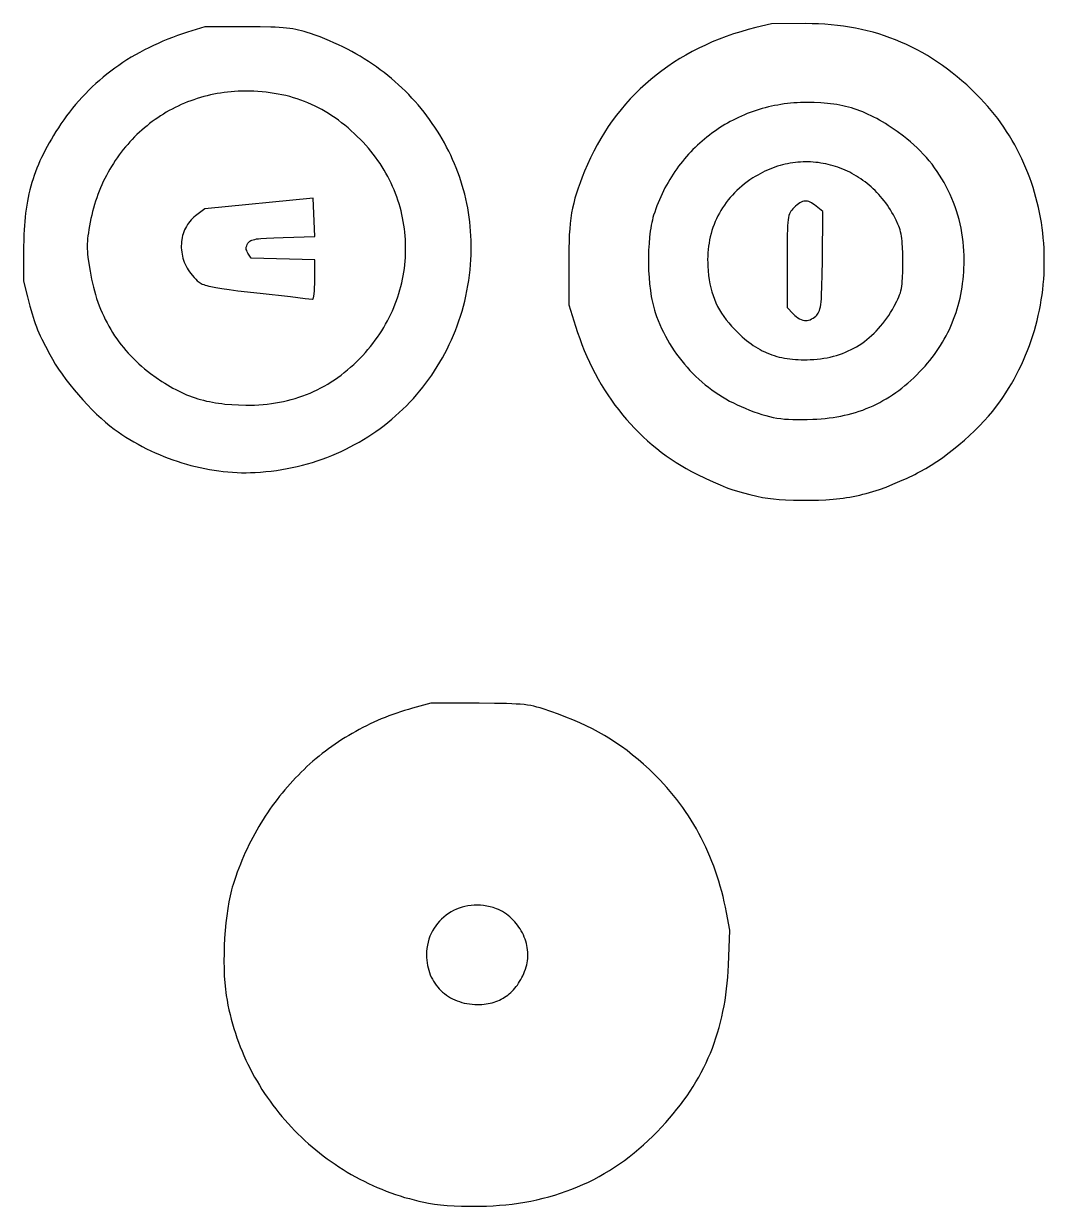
# Model space of a CAD drawing. Extents: x 15 to 568, y 413 to 1194.
# Drawn here: x 417.2 to 551.4, y 569 to 724.4 of the extents above; entities that cross this region are included whole.
import ezdxf

# ---------------------------------------------------------------- set-up
doc = ezdxf.new("R2010")
doc.units = 0
doc.header["$MEASUREMENT"] = 0
doc.layers.add('LAYER_1', color=18, linetype='CONTINUOUS')

msp = doc.modelspace()

# ---------------------------------------------------------------- linework, layer by layer
at = {"layer": 'LAYER_1'}
for points in [[(519.61, 661.82), (520.67, 661.82), (521.68, 661.83), (522.65, 661.87), (523.58, 661.94), (524.49, 662.03), (524.93, 662.09), (525.37, 662.15), (525.81, 662.22), (526.24, 662.3), (526.67, 662.39), (527.09, 662.48), (527.52, 662.59), (527.95, 662.7), (528.38, 662.82), (528.8, 662.94), (529.67, 663.23), (530.55, 663.54), (531.45, 663.9), (532.38, 664.3), (533.34, 664.73), (534.35, 665.21), (534.69, 665.39), (535.05, 665.57), (535.76, 665.98), (536.49, 666.42), (537.22, 666.89), (537.96, 667.4), (538.69, 667.94), (539.42, 668.5), (540.13, 669.09), (540.84, 669.69), (541.53, 670.31), (542.19, 670.94), (542.83, 671.58), (543.45, 672.23), (544.03, 672.87), (544.57, 673.52), (545.07, 674.17), (545.49, 674.74), (545.9, 675.32), (546.29, 675.91), (546.66, 676.51), (547.03, 677.11), (547.37, 677.72), (547.71, 678.34), (548.02, 678.96), (548.33, 679.59), (548.62, 680.22), (548.89, 680.86), (549.15, 681.5), (549.39, 682.15), (549.63, 682.8), (549.84, 683.45), (550.04, 684.11), (550.23, 684.77), (550.4, 685.43), (550.56, 686.1), (550.71, 686.77), (550.83, 687.44), (550.95, 688.12), (551.05, 688.79), (551.14, 689.47), (551.21, 690.15), (551.27, 690.83), (551.31, 691.51), (551.34, 692.19), (551.35, 692.87), (551.35, 693.55), (551.34, 694.23), (551.31, 694.91), (551.27, 695.59), (551.21, 696.26), (551.14, 696.94), (551.06, 697.61), (550.96, 698.28), (550.85, 698.95), (550.72, 699.61), (550.58, 700.28), (550.42, 700.94), (550.25, 701.59), (550.07, 702.24), (549.87, 702.89), (549.66, 703.54), (549.43, 704.18), (549.19, 704.81), (548.94, 705.44), (548.67, 706.06), (548.39, 706.68), (548.09, 707.29), (547.78, 707.9), (547.46, 708.5), (547.12, 709.09), (546.77, 709.68), (546.4, 710.25), (546.02, 710.82), (545.63, 711.39), (545.22, 711.94), (544.8, 712.49), (544.36, 713.02), (543.91, 713.55), (543.45, 714.07), (542.97, 714.58), (542.37, 715.19), (541.76, 715.79), (541.15, 716.36), (540.53, 716.91), (539.9, 717.45), (539.26, 717.96), (538.62, 718.45), (537.97, 718.93), (537.32, 719.38), (536.65, 719.81), (535.98, 720.23), (535.3, 720.62), (534.62, 721), (533.92, 721.35), (533.22, 721.68), (532.51, 722), (531.79, 722.3), (531.07, 722.57), (530.33, 722.83), (529.59, 723.07), (528.84, 723.29), (528.08, 723.48), (527.31, 723.66), (526.53, 723.82), (525.75, 723.96), (524.95, 724.09), (524.15, 724.19), (523.33, 724.27), (522.51, 724.34), (521.68, 724.38), (520.84, 724.41), (519.99, 724.42), (515.48, 724.41), (513.42, 723.9), (512.43, 723.65), (511.45, 723.36), (510.49, 723.06), (509.55, 722.73), (508.62, 722.38), (507.71, 722.01), (506.82, 721.61), (505.95, 721.2), (505.09, 720.76), (504.25, 720.3), (503.44, 719.82), (502.64, 719.31), (501.86, 718.79), (501.09, 718.24), (500.35, 717.67), (499.63, 717.09), (498.93, 716.48), (498.24, 715.85), (497.58, 715.2), (496.94, 714.54), (496.32, 713.85), (495.72, 713.14), (495.14, 712.41), (494.58, 711.67), (494.05, 710.9), (493.54, 710.12), (493.05, 709.32), (492.58, 708.5), (492.13, 707.66), (491.71, 706.81), (491.31, 705.93), (490.93, 705.04), (490.62, 704.26), (490.34, 703.52), (490.08, 702.82), (489.86, 702.14), (489.67, 701.49), (489.5, 700.84), (489.35, 700.2), (489.23, 699.55), (489.13, 698.88), (489.04, 698.18), (488.98, 697.45), (488.93, 696.67), (488.89, 695.84), (488.87, 694.94), (488.86, 693.97), (488.86, 692.91), (488.88, 687.47), (489.74, 684.67), (490.01, 683.85), (490.29, 683.05), (490.58, 682.25), (490.9, 681.47), (491.23, 680.7), (491.58, 679.94), (491.94, 679.19), (492.32, 678.45), (492.72, 677.73), (493.13, 677.02), (493.56, 676.32), (494, 675.64), (494.46, 674.97), (494.93, 674.31), (495.42, 673.67), (495.92, 673.05), (496.43, 672.43), (496.96, 671.84), (497.5, 671.26), (498.06, 670.69), (498.62, 670.14), (499.21, 669.61), (499.8, 669.09), (500.41, 668.6), (501.02, 668.11), (501.65, 667.65), (502.3, 667.2), (502.95, 666.77), (503.61, 666.36), (504.29, 665.97), (504.98, 665.6), (505.67, 665.25), (506.85, 664.68), (507.85, 664.21), (508.73, 663.82), (509.52, 663.5), (509.9, 663.36), (510.27, 663.23), (511.01, 663), (511.8, 662.78), (512.67, 662.56), (513.56, 662.36), (514.33, 662.19), (515.03, 662.07), (515.38, 662.02), (515.74, 661.98), (516.49, 661.92), (517.35, 661.87), (518.37, 661.84)], [(447.64, 665.46), (448.35, 665.51), (449.06, 665.57), (449.76, 665.64), (450.45, 665.73), (451.14, 665.84), (451.83, 665.96), (452.51, 666.1), (453.18, 666.25), (453.85, 666.41), (454.51, 666.59), (455.16, 666.78), (455.81, 666.99), (456.45, 667.21), (457.08, 667.44), (457.71, 667.69), (458.32, 667.95), (458.93, 668.22), (459.54, 668.51), (460.13, 668.81), (460.72, 669.12), (461.3, 669.44), (461.87, 669.78), (462.43, 670.12), (462.98, 670.48), (463.52, 670.86), (464.06, 671.24), (464.58, 671.63), (465.1, 672.04), (465.6, 672.46), (466.1, 672.88), (466.58, 673.32), (467.06, 673.77), (467.53, 674.23), (467.98, 674.7), (468.43, 675.18), (468.86, 675.67), (469.28, 676.17), (469.69, 676.68), (470.09, 677.2), (470.48, 677.73), (470.86, 678.26), (471.23, 678.81), (471.58, 679.36), (471.92, 679.93), (472.25, 680.5), (472.57, 681.08), (472.87, 681.67), (473.16, 682.27), (473.44, 682.87), (473.71, 683.48), (473.96, 684.1), (474.2, 684.73), (474.42, 685.37), (474.63, 686.01), (474.83, 686.66), (475.01, 687.31), (475.18, 687.97), (475.33, 688.64), (475.47, 689.32), (475.6, 690), (475.71, 690.68), (475.8, 691.38), (475.88, 692.07), (475.95, 692.78), (475.99, 693.41), (476.02, 694.04), (476.03, 694.67), (476.03, 695.3), (476.02, 695.92), (476, 696.54), (475.96, 697.16), (475.91, 697.78), (475.84, 698.39), (475.76, 699), (475.67, 699.61), (475.57, 700.21), (475.45, 700.81), (475.32, 701.41), (475.18, 702), (475.02, 702.59), (474.85, 703.17), (474.67, 703.75), (474.48, 704.33), (474.28, 704.9), (474.06, 705.46), (473.83, 706.02), (473.59, 706.58), (473.34, 707.13), (473.08, 707.67), (472.81, 708.21), (472.52, 708.75), (472.22, 709.27), (471.91, 709.8), (471.59, 710.31), (471.26, 710.82), (470.92, 711.32), (470.57, 711.82), (470.21, 712.31), (469.84, 712.79), (469.45, 713.27), (469.06, 713.74), (468.66, 714.2), (468.24, 714.65), (467.82, 715.1), (467.38, 715.54), (466.94, 715.97), (466.49, 716.39), (466.02, 716.8), (465.55, 717.21), (465.07, 717.6), (464.58, 717.99), (464.08, 718.37), (463.57, 718.74), (463.05, 719.1), (462.52, 719.46), (461.99, 719.8), (461.44, 720.13), (460.89, 720.45), (460.33, 720.77), (459.76, 721.07), (459.18, 721.36), (458.59, 721.65), (458, 721.92), (457.4, 722.18), (456.79, 722.43), (456.17, 722.67), (455.54, 722.9), (454.91, 723.12), (454.49, 723.25), (454.1, 723.37), (453.72, 723.48), (453.34, 723.58), (452.97, 723.66), (452.58, 723.73), (452.18, 723.79), (451.76, 723.84), (451.31, 723.88), (450.81, 723.92), (450.28, 723.94), (449.69, 723.96), (448.32, 723.99), (446.65, 723.99), (441.02, 723.99), (438.77, 723.29), (438.1, 723.07), (437.44, 722.85), (436.79, 722.61), (436.15, 722.36), (435.52, 722.1), (434.9, 721.83), (434.28, 721.55), (433.68, 721.26), (433.08, 720.96), (432.5, 720.65), (431.92, 720.33), (431.36, 720), (430.8, 719.66), (430.25, 719.3), (429.71, 718.94), (429.19, 718.57), (428.67, 718.19), (428.16, 717.79), (427.66, 717.39), (427.18, 716.97), (426.7, 716.55), (426.23, 716.12), (425.77, 715.67), (425.33, 715.22), (424.89, 714.76), (424.46, 714.28), (424.05, 713.8), (423.64, 713.31), (423.24, 712.8), (422.86, 712.29), (422.49, 711.77), (422.12, 711.24), (421.79, 710.73), (421.46, 710.23), (421.16, 709.73), (420.86, 709.24), (420.58, 708.76), (420.31, 708.27), (420.06, 707.8), (419.81, 707.32), (419.58, 706.85), (419.36, 706.38), (419.16, 705.91), (418.96, 705.44), (418.78, 704.96), (418.61, 704.49), (418.45, 704.02), (418.3, 703.54), (418.16, 703.06), (418.03, 702.57), (417.91, 702.08), (417.81, 701.58), (417.71, 701.08), (417.62, 700.57), (417.54, 700.05), (417.47, 699.52), (417.41, 698.99), (417.36, 698.44), (417.32, 697.89), (417.28, 697.32), (417.25, 696.74), (417.23, 696.14), (417.22, 694.91), (417.22, 690.6), (417.74, 688.53), (418.05, 687.32), (418.34, 686.3), (418.47, 685.85), (418.61, 685.42), (418.75, 685.01), (418.9, 684.61), (419.06, 684.21), (419.22, 683.82), (419.41, 683.41), (419.61, 682.98), (420.07, 682.06), (420.64, 680.97), (420.99, 680.35), (421.38, 679.7), (421.81, 679.04), (422.28, 678.36), (422.78, 677.68), (423.3, 677), (423.85, 676.32), (424.42, 675.65), (425, 674.99), (425.59, 674.35), (426.19, 673.73), (426.79, 673.13), (427.39, 672.57), (427.98, 672.05), (428.56, 671.57), (429.13, 671.14), (429.63, 670.78), (430.13, 670.43), (430.65, 670.1), (431.18, 669.77), (431.71, 669.46), (432.25, 669.16), (432.8, 668.86), (433.36, 668.58), (433.92, 668.31), (434.49, 668.05), (435.07, 667.8), (435.65, 667.56), (436.23, 667.34), (436.82, 667.12), (437.41, 666.92), (438.01, 666.73), (438.61, 666.56), (439.21, 666.39), (439.82, 666.24), (440.42, 666.1), (441.03, 665.97), (441.64, 665.86), (442.25, 665.76), (442.85, 665.67), (443.46, 665.59), (444.06, 665.53), (444.67, 665.49), (445.27, 665.45), (445.86, 665.43), (446.46, 665.43), (447.05, 665.44)], [(446.42, 674.31), (447, 674.31), (447.56, 674.32), (448.12, 674.35), (448.68, 674.39), (449.23, 674.44), (449.77, 674.51), (450.3, 674.59), (450.83, 674.68), (451.36, 674.79), (451.88, 674.9), (452.39, 675.04), (452.89, 675.18), (453.39, 675.34), (453.89, 675.51), (454.38, 675.69), (454.86, 675.89), (455.33, 676.1), (455.8, 676.32), (456.27, 676.56), (456.73, 676.81), (457.18, 677.07), (457.63, 677.35), (458.07, 677.63), (458.5, 677.94), (458.93, 678.25), (459.36, 678.58), (459.77, 678.92), (460.19, 679.28), (460.59, 679.64), (460.99, 680.03), (461.39, 680.42), (461.78, 680.83), (462.13, 681.21), (462.47, 681.61), (462.8, 682), (463.12, 682.41), (463.43, 682.82), (463.72, 683.23), (464.01, 683.65), (464.28, 684.07), (464.54, 684.5), (464.79, 684.93), (465.03, 685.36), (465.26, 685.8), (465.47, 686.25), (465.68, 686.69), (465.87, 687.14), (466.05, 687.6), (466.23, 688.05), (466.38, 688.51), (466.53, 688.97), (466.67, 689.43), (466.79, 689.9), (466.91, 690.37), (467.01, 690.84), (467.1, 691.31), (467.18, 691.78), (467.25, 692.25), (467.31, 692.73), (467.35, 693.2), (467.39, 693.68), (467.41, 694.15), (467.42, 694.63), (467.42, 695.1), (467.41, 695.58), (467.39, 696.06), (467.36, 696.53), (467.31, 697.01), (467.26, 697.48), (467.19, 697.95), (467.11, 698.42), (467.02, 698.89), (466.92, 699.36), (466.81, 699.82), (466.68, 700.29), (466.55, 700.75), (466.4, 701.21), (466.24, 701.66), (466.08, 702.12), (465.89, 702.57), (465.7, 703.01), (465.5, 703.46), (465.29, 703.9), (465.06, 704.33), (464.82, 704.77), (464.58, 705.19), (464.32, 705.62), (464.05, 706.04), (463.76, 706.45), (463.47, 706.86), (463.17, 707.26), (462.85, 707.66), (462.52, 708.06), (462.19, 708.44), (461.84, 708.83), (461.48, 709.2), (461.07, 709.6), (460.67, 709.99), (460.26, 710.36), (459.85, 710.72), (459.43, 711.07), (459.01, 711.4), (458.59, 711.72), (458.16, 712.03), (457.73, 712.32), (457.29, 712.6), (456.85, 712.87), (456.41, 713.12), (455.96, 713.36), (455.51, 713.59), (455.05, 713.8), (454.58, 714.01), (454.11, 714.2), (453.64, 714.37), (453.16, 714.54), (452.67, 714.69), (452.18, 714.83), (451.68, 714.96), (451.17, 715.07), (450.66, 715.17), (450.15, 715.26), (449.62, 715.34), (449.09, 715.41), (448.56, 715.46), (448.01, 715.5), (447.46, 715.53), (446.9, 715.55), (446.34, 715.55), (445.87, 715.55), (445.4, 715.53), (444.93, 715.51), (444.47, 715.47), (444.01, 715.43), (443.56, 715.37), (443.1, 715.3), (442.65, 715.23), (442.21, 715.14), (441.76, 715.05), (441.32, 714.94), (440.89, 714.83), (440.45, 714.71), (440.02, 714.58), (439.6, 714.43), (439.18, 714.28), (438.76, 714.13), (438.35, 713.96), (437.94, 713.78), (437.54, 713.6), (437.14, 713.4), (436.75, 713.2), (436.36, 712.99), (435.97, 712.77), (435.6, 712.54), (435.22, 712.31), (434.85, 712.06), (434.49, 711.81), (434.13, 711.55), (433.78, 711.29), (433.43, 711.01), (433.09, 710.73), (432.76, 710.44), (432.43, 710.15), (432.11, 709.84), (431.79, 709.53), (431.48, 709.22), (431.18, 708.89), (430.89, 708.56), (430.6, 708.22), (430.31, 707.88), (430.04, 707.53), (429.77, 707.17), (429.51, 706.8), (429.26, 706.43), (429.01, 706.06), (428.77, 705.67), (428.54, 705.29), (428.32, 704.89), (428.1, 704.49), (427.89, 704.09), (427.69, 703.67), (427.5, 703.26), (427.32, 702.83), (427.14, 702.41), (426.98, 701.97), (426.82, 701.54), (426.67, 701.09), (426.53, 700.64), (426.4, 700.19), (426.28, 699.73), (426.17, 699.27), (426.06, 698.8), (425.97, 698.33), (425.8, 697.37), (425.73, 696.94), (425.67, 696.55), (425.63, 696.18), (425.6, 695.83), (425.58, 695.49), (425.57, 695.16), (425.57, 694.82), (425.59, 694.48), (425.62, 694.12), (425.66, 693.74), (425.77, 692.9), (425.94, 691.89), (426.03, 691.36), (426.14, 690.84), (426.25, 690.32), (426.38, 689.81), (426.51, 689.31), (426.66, 688.82), (426.81, 688.33), (426.98, 687.85), (427.15, 687.37), (427.34, 686.91), (427.53, 686.45), (427.74, 685.99), (427.95, 685.55), (428.18, 685.11), (428.41, 684.68), (428.66, 684.25), (428.91, 683.83), (429.18, 683.42), (429.45, 683.02), (429.73, 682.63), (430.03, 682.24), (430.33, 681.86), (430.64, 681.49), (430.97, 681.12), (431.3, 680.76), (431.64, 680.41), (431.99, 680.07), (432.35, 679.73), (432.72, 679.41), (433.1, 679.09), (433.49, 678.77), (433.89, 678.47), (434.65, 677.92), (435.39, 677.42), (435.76, 677.18), (436.12, 676.96), (436.48, 676.75), (436.84, 676.54), (437.2, 676.35), (437.56, 676.17), (437.92, 675.99), (438.28, 675.83), (438.64, 675.67), (439.01, 675.53), (439.37, 675.39), (439.74, 675.27), (440.11, 675.15), (440.48, 675.04), (440.86, 674.94), (441.25, 674.84), (441.64, 674.76), (442.03, 674.68), (442.43, 674.61), (442.84, 674.55), (443.26, 674.5), (443.68, 674.45), (444.56, 674.38), (445.47, 674.33)], [(520.93, 672.44), (521.47, 672.47), (522.01, 672.51), (522.55, 672.56), (523.07, 672.62), (523.59, 672.69), (524.1, 672.77), (524.6, 672.86), (525.1, 672.97), (525.59, 673.08), (526.07, 673.21), (526.55, 673.35), (527.02, 673.5), (527.49, 673.66), (527.94, 673.84), (528.4, 674.02), (528.84, 674.22), (529.29, 674.43), (529.72, 674.65), (530.15, 674.89), (530.58, 675.13), (531, 675.39), (531.42, 675.66), (531.83, 675.95), (532.23, 676.24), (532.64, 676.55), (533.03, 676.87), (533.43, 677.2), (533.82, 677.55), (534.2, 677.9), (534.58, 678.27), (534.96, 678.66), (535.34, 679.05), (535.67, 679.42), (536, 679.8), (536.31, 680.18), (536.61, 680.56), (536.91, 680.95), (537.19, 681.35), (537.46, 681.75), (537.72, 682.15), (537.97, 682.57), (538.21, 682.98), (538.44, 683.4), (538.66, 683.83), (538.87, 684.26), (539.07, 684.69), (539.25, 685.13), (539.43, 685.58), (539.6, 686.03), (539.75, 686.48), (539.9, 686.94), (540.03, 687.41), (540.16, 687.88), (540.27, 688.35), (540.37, 688.83), (540.46, 689.31), (540.54, 689.8), (540.61, 690.29), (540.67, 690.79), (540.72, 691.29), (540.76, 691.8), (540.79, 692.31), (540.81, 692.82), (540.81, 693.34), (540.8, 693.95), (540.78, 694.56), (540.74, 695.16), (540.68, 695.76), (540.6, 696.36), (540.51, 696.94), (540.41, 697.53), (540.28, 698.11), (540.14, 698.68), (539.99, 699.25), (539.82, 699.81), (539.63, 700.36), (539.43, 700.91), (539.21, 701.45), (538.98, 701.98), (538.73, 702.51), (538.47, 703.02), (538.19, 703.53), (537.9, 704.03), (537.59, 704.52), (537.27, 705.01), (536.93, 705.48), (536.59, 705.94), (536.22, 706.4), (535.85, 706.84), (535.45, 707.27), (535.05, 707.69), (534.63, 708.1), (534.2, 708.5), (533.76, 708.89), (533.3, 709.27), (532.83, 709.63), (532.02, 710.23), (531.23, 710.78), (530.84, 711.03), (530.46, 711.28), (530.08, 711.51), (529.7, 711.73), (529.33, 711.94), (528.96, 712.13), (528.59, 712.32), (528.22, 712.5), (527.85, 712.66), (527.49, 712.82), (527.12, 712.96), (526.75, 713.1), (526.38, 713.22), (526, 713.34), (525.62, 713.44), (525.24, 713.54), (524.86, 713.63), (524.47, 713.71), (524.07, 713.78), (523.67, 713.84), (523.26, 713.9), (522.84, 713.94), (522.42, 713.98), (521.99, 714.01), (521.1, 714.06), (520.16, 714.07), (519.73, 714.07), (519.29, 714.06), (518.86, 714.03), (518.43, 714.01), (518.01, 713.97), (517.58, 713.92), (517.16, 713.87), (516.74, 713.81), (516.32, 713.73), (515.91, 713.66), (515.5, 713.57), (515.09, 713.48), (514.68, 713.37), (514.28, 713.26), (513.88, 713.14), (513.48, 713.02), (513.09, 712.89), (512.7, 712.75), (512.31, 712.6), (511.93, 712.44), (511.55, 712.28), (511.18, 712.11), (510.81, 711.93), (510.44, 711.75), (510.08, 711.55), (509.72, 711.36), (509.36, 711.15), (509.01, 710.94), (508.66, 710.72), (508.32, 710.49), (507.99, 710.26), (507.65, 710.02), (507.33, 709.77), (507, 709.52), (506.69, 709.26), (506.37, 709), (506.06, 708.73), (505.76, 708.45), (505.46, 708.16), (505.17, 707.87), (504.89, 707.58), (504.61, 707.27), (504.33, 706.97), (504.06, 706.65), (503.8, 706.33), (503.54, 706.01), (503.29, 705.68), (503.04, 705.34), (502.8, 705), (502.57, 704.65), (502.34, 704.3), (502.12, 703.94), (501.91, 703.57), (501.7, 703.21), (501.5, 702.83), (501.31, 702.45), (501.12, 702.07), (500.94, 701.68), (500.77, 701.29), (500.6, 700.89), (500.44, 700.48), (500.29, 700.08), (500.15, 699.66), (500.01, 699.25), (499.92, 698.94), (499.84, 698.62), (499.76, 698.28), (499.69, 697.93), (499.63, 697.56), (499.57, 697.17), (499.47, 696.37), (499.4, 695.53), (499.35, 694.67), (499.33, 693.78), (499.33, 692.88), (499.35, 691.98), (499.4, 691.09), (499.48, 690.22), (499.58, 689.38), (499.7, 688.58), (499.77, 688.19), (499.85, 687.82), (499.93, 687.47), (500.02, 687.12), (500.11, 686.8), (500.21, 686.49), (500.4, 685.95), (500.61, 685.42), (500.83, 684.9), (501.06, 684.38), (501.31, 683.87), (501.56, 683.37), (501.83, 682.88), (502.11, 682.39), (502.41, 681.92), (502.71, 681.45), (503.03, 681), (503.36, 680.55), (503.7, 680.11), (504.05, 679.69), (504.41, 679.27), (504.78, 678.86), (505.16, 678.47), (505.55, 678.08), (505.95, 677.71), (506.37, 677.34), (506.79, 676.99), (507.22, 676.65), (507.66, 676.32), (508.11, 676), (508.57, 675.69), (509.04, 675.4), (509.51, 675.11), (510, 674.84), (510.49, 674.59), (510.99, 674.34), (511.5, 674.11), (512.02, 673.89), (512.62, 673.65), (513.19, 673.44), (513.73, 673.25), (514.24, 673.08), (514.74, 672.93), (515.24, 672.8), (515.72, 672.7), (516.21, 672.61), (516.71, 672.53), (517.22, 672.48), (517.75, 672.44), (518.31, 672.42), (518.9, 672.4), (519.53, 672.41), (520.2, 672.42)], [(520.6, 680.28), (521.06, 680.31), (521.5, 680.35), (521.94, 680.4), (522.37, 680.46), (522.8, 680.53), (523.22, 680.62), (523.63, 680.72), (524.04, 680.84), (524.44, 680.96), (524.83, 681.1), (525.21, 681.25), (525.59, 681.42), (525.96, 681.59), (526.32, 681.78), (526.68, 681.98), (527.03, 682.2), (527.37, 682.42), (527.7, 682.66), (528.03, 682.91), (528.35, 683.18), (528.66, 683.45), (528.97, 683.74), (529.27, 684.04), (529.56, 684.35), (529.84, 684.68), (530.12, 685.01), (530.39, 685.36), (530.65, 685.73), (530.9, 686.1), (531.15, 686.49), (531.39, 686.88), (531.62, 687.29), (531.96, 687.95), (532.11, 688.24), (532.23, 688.51), (532.34, 688.78), (532.43, 689.05), (532.51, 689.33), (532.57, 689.61), (532.62, 689.92), (532.66, 690.24), (532.69, 690.6), (532.71, 691), (532.74, 691.94), (532.74, 693.1), (532.74, 694.19), (532.71, 695.1), (532.69, 695.49), (532.66, 695.85), (532.63, 696.18), (532.58, 696.49), (532.53, 696.78), (532.47, 697.06), (532.4, 697.32), (532.32, 697.58), (532.22, 697.83), (532.12, 698.09), (531.87, 698.62), (531.69, 698.96), (531.51, 699.3), (531.32, 699.62), (531.13, 699.94), (530.93, 700.25), (530.72, 700.56), (530.51, 700.86), (530.29, 701.14), (530.06, 701.43), (529.83, 701.7), (529.59, 701.97), (529.35, 702.23), (529.1, 702.48), (528.85, 702.72), (528.59, 702.96), (528.33, 703.19), (528.06, 703.41), (527.79, 703.62), (527.51, 703.83), (527.23, 704.02), (526.95, 704.21), (526.66, 704.39), (526.37, 704.57), (526.07, 704.73), (525.77, 704.89), (525.47, 705.04), (525.16, 705.18), (524.86, 705.31), (524.54, 705.43), (524.23, 705.55), (523.91, 705.65), (523.59, 705.75), (523.27, 705.84), (522.95, 705.92), (522.62, 706), (522.3, 706.06), (521.97, 706.11), (521.64, 706.16), (521.31, 706.2), (520.97, 706.23), (520.64, 706.25), (520.31, 706.26), (519.97, 706.26), (519.64, 706.25), (519.3, 706.24), (518.96, 706.21), (518.63, 706.18), (518.29, 706.13), (517.96, 706.08), (517.62, 706.02), (517.29, 705.95), (516.95, 705.87), (516.62, 705.78), (516.29, 705.68), (515.95, 705.57), (515.62, 705.45), (515.3, 705.32), (514.97, 705.18), (514.64, 705.03), (514.32, 704.88), (514, 704.71), (513.68, 704.53), (513.36, 704.34), (513.05, 704.15), (512.67, 703.89), (512.31, 703.63), (511.95, 703.36), (511.61, 703.09), (511.28, 702.8), (510.96, 702.51), (510.65, 702.21), (510.36, 701.9), (510.08, 701.58), (509.81, 701.26), (509.55, 700.92), (509.31, 700.59), (509.07, 700.24), (508.85, 699.89), (508.65, 699.53), (508.45, 699.16), (508.27, 698.79), (508.1, 698.41), (507.95, 698.03), (507.8, 697.64), (507.67, 697.24), (507.56, 696.84), (507.45, 696.43), (507.36, 696.02), (507.29, 695.6), (507.22, 695.18), (507.17, 694.75), (507.14, 694.32), (507.11, 693.88), (507.1, 693.44), (507.11, 692.99), (507.13, 692.54), (507.17, 691.93), (507.23, 691.34), (507.31, 690.77), (507.41, 690.23), (507.53, 689.7), (507.67, 689.19), (507.82, 688.69), (508, 688.21), (508.2, 687.74), (508.42, 687.28), (508.67, 686.83), (508.94, 686.39), (509.23, 685.96), (509.54, 685.53), (509.88, 685.11), (510.25, 684.69), (510.53, 684.38), (510.81, 684.09), (511.1, 683.8), (511.38, 683.53), (511.66, 683.27), (511.95, 683.02), (512.23, 682.78), (512.52, 682.56), (512.81, 682.35), (513.1, 682.14), (513.39, 681.95), (513.69, 681.77), (513.99, 681.6), (514.29, 681.44), (514.6, 681.3), (514.9, 681.16), (515.22, 681.03), (515.53, 680.91), (515.86, 680.81), (516.18, 680.71), (516.52, 680.62), (516.85, 680.55), (517.2, 680.48), (517.55, 680.42), (517.9, 680.37), (518.27, 680.33), (518.64, 680.3), (519.01, 680.28), (519.4, 680.27), (519.79, 680.26), (520.19, 680.27)], [(455.19, 688.21), (455.22, 688.22), (455.25, 688.25), (455.27, 688.31), (455.3, 688.4), (455.35, 688.63), (455.39, 688.94), (455.42, 689.32), (455.45, 689.76), (455.47, 690.25), (455.47, 690.77), (455.47, 693.39), (447.11, 693.6), (446.69, 694.26), (446.6, 694.43), (446.53, 694.6), (446.48, 694.76), (446.47, 694.91), (446.48, 695.07), (446.53, 695.23), (446.6, 695.4), (446.69, 695.57), (446.76, 695.67), (446.85, 695.76), (446.95, 695.84), (447.07, 695.91), (447.21, 695.97), (447.38, 696.03), (447.58, 696.08), (447.81, 696.13), (448.08, 696.16), (448.39, 696.2), (449.15, 696.25), (450.11, 696.3), (451.31, 696.33), (455.5, 696.44), (455.28, 701.51), (441.02, 700.09), (439.82, 699.18), (439.6, 699.01), (439.41, 698.83), (439.22, 698.64), (439.05, 698.44), (438.89, 698.23), (438.74, 698.02), (438.6, 697.79), (438.48, 697.56), (438.37, 697.32), (438.27, 697.07), (438.18, 696.82), (438.11, 696.57), (438.05, 696.31), (438, 696.04), (437.97, 695.78), (437.95, 695.51), (437.94, 695.24), (437.94, 694.97), (437.96, 694.69), (437.99, 694.42), (438.03, 694.15), (438.09, 693.88), (438.16, 693.61), (438.24, 693.34), (438.33, 693.08), (438.44, 692.82), (438.56, 692.56), (438.7, 692.31), (438.85, 692.06), (439.01, 691.83), (439.18, 691.59), (439.37, 691.37), (439.61, 691.09), (439.83, 690.85), (440.04, 690.64), (440.15, 690.54), (440.27, 690.45), (440.4, 690.37), (440.55, 690.29), (440.7, 690.21), (440.88, 690.14), (441.08, 690.07), (441.3, 690), (441.54, 689.94), (441.82, 689.87), (442.46, 689.75), (443.25, 689.62), (444.21, 689.49), (445.36, 689.34), (448.32, 689), (452.28, 688.56), (454.22, 688.33)], [(520, 685.41), (520.17, 685.42), (520.36, 685.47), (520.56, 685.53), (520.76, 685.62), (520.96, 685.73), (521.14, 685.85), (521.31, 685.98), (521.46, 686.13), (521.56, 686.25), (521.65, 686.39), (521.73, 686.55), (521.8, 686.73), (521.87, 686.95), (521.92, 687.21), (521.97, 687.51), (522.01, 687.87), (522.05, 688.28), (522.08, 688.76), (522.12, 689.92), (522.15, 691.42), (522.18, 693.29), (522.24, 699.73), (521.35, 700.45), (521.14, 700.62), (520.94, 700.76), (520.75, 700.88), (520.57, 700.98), (520.39, 701.05), (520.22, 701.1), (520.05, 701.12), (519.89, 701.12), (519.73, 701.1), (519.56, 701.05), (519.39, 700.98), (519.22, 700.88), (519.05, 700.76), (518.86, 700.62), (518.67, 700.44), (518.47, 700.25), (518.31, 700.09), (518.17, 699.93), (518.05, 699.78), (517.95, 699.61), (517.86, 699.42), (517.78, 699.21), (517.72, 698.95), (517.67, 698.64), (517.63, 698.28), (517.6, 697.84), (517.58, 697.33), (517.57, 696.72), (517.55, 695.21), (517.55, 693.24), (517.55, 687.15), (518.36, 686.28), (518.55, 686.1), (518.75, 685.94), (518.96, 685.79), (519.18, 685.66), (519.4, 685.56), (519.61, 685.48), (519.82, 685.43), (519.91, 685.41)], [(478.03, 569.09), (478.9, 569.12), (479.75, 569.18), (480.6, 569.26), (481.43, 569.35), (482.26, 569.46), (483.07, 569.59), (483.88, 569.74), (484.68, 569.91), (485.47, 570.1), (486.24, 570.3), (487.01, 570.52), (487.77, 570.76), (488.52, 571.02), (489.26, 571.3), (489.99, 571.59), (490.72, 571.91), (491.43, 572.24), (492.14, 572.59), (492.83, 572.96), (493.52, 573.35), (494.19, 573.76), (494.86, 574.18), (495.52, 574.63), (496.17, 575.09), (496.81, 575.57), (497.45, 576.07), (498.07, 576.59), (498.68, 577.12), (499.29, 577.68), (499.89, 578.25), (500.48, 578.84), (501.06, 579.45), (501.59, 580.04), (502.1, 580.62), (502.59, 581.21), (503.07, 581.8), (503.53, 582.39), (503.97, 582.98), (504.4, 583.58), (504.81, 584.18), (505.2, 584.79), (505.57, 585.4), (505.93, 586.02), (506.27, 586.64), (506.59, 587.27), (506.9, 587.9), (507.19, 588.54), (507.47, 589.19), (507.73, 589.84), (507.98, 590.5), (508.2, 591.17), (508.42, 591.85), (508.62, 592.53), (508.8, 593.23), (508.97, 593.93), (509.12, 594.64), (509.26, 595.37), (509.39, 596.1), (509.5, 596.84), (509.59, 597.6), (509.67, 598.36), (509.74, 599.14), (509.79, 599.93), (509.83, 600.73), (510.02, 605.34), (509.58, 607.67), (509.44, 608.37), (509.29, 609.07), (509.13, 609.75), (508.96, 610.43), (508.77, 611.11), (508.57, 611.77), (508.36, 612.43), (508.14, 613.09), (507.91, 613.73), (507.66, 614.37), (507.41, 615), (507.14, 615.62), (506.86, 616.24), (506.57, 616.85), (506.27, 617.45), (505.95, 618.04), (505.63, 618.63), (505.29, 619.21), (504.94, 619.78), (504.58, 620.34), (504.21, 620.9), (503.83, 621.44), (503.44, 621.98), (503.04, 622.51), (502.62, 623.04), (502.2, 623.55), (501.76, 624.06), (501.31, 624.56), (500.85, 625.05), (500.38, 625.53), (499.9, 626), (499.41, 626.46), (498.68, 627.12), (497.96, 627.75), (497.24, 628.34), (496.52, 628.91), (495.8, 629.44), (495.06, 629.95), (494.32, 630.43), (493.56, 630.9), (492.78, 631.34), (491.97, 631.76), (491.14, 632.17), (490.29, 632.57), (489.39, 632.95), (488.46, 633.33), (487.49, 633.7), (486.48, 634.06), (485.51, 634.39), (485.08, 634.52), (484.66, 634.64), (484.26, 634.74), (483.85, 634.83), (483.43, 634.9), (482.98, 634.96), (482.49, 635), (481.95, 635.04), (481.36, 635.07), (480.69, 635.09), (479.1, 635.12), (477.1, 635.13), (470.72, 635.14), (468.32, 634.48), (467.79, 634.33), (467.27, 634.18), (466.75, 634.01), (466.24, 633.84), (465.73, 633.66), (465.22, 633.47), (464.72, 633.27), (464.22, 633.07), (463.73, 632.86), (463.24, 632.64), (462.75, 632.42), (462.27, 632.18), (461.8, 631.94), (461.33, 631.7), (460.86, 631.44), (460.4, 631.18), (459.94, 630.91), (459.49, 630.64), (459.04, 630.36), (458.6, 630.07), (458.16, 629.77), (457.73, 629.47), (457.3, 629.16), (456.88, 628.85), (456.46, 628.52), (456.05, 628.19), (455.64, 627.86), (455.24, 627.52), (454.85, 627.17), (454.45, 626.81), (454.07, 626.45), (453.69, 626.09), (453.32, 625.71), (452.95, 625.33), (452.58, 624.95), (452.23, 624.56), (451.88, 624.16), (451.53, 623.75), (451.19, 623.34), (450.86, 622.93), (450.53, 622.51), (450.21, 622.08), (449.89, 621.65), (449.58, 621.21), (449.28, 620.76), (448.98, 620.31), (448.69, 619.86), (448.4, 619.4), (448.12, 618.93), (447.85, 618.46), (447.58, 617.98), (447.33, 617.5), (447.07, 617.01), (446.83, 616.52), (446.59, 616.02), (446.35, 615.52), (446.13, 615.01), (445.91, 614.5), (445.7, 613.98), (445.49, 613.46), (445.29, 612.93), (445.1, 612.39), (444.92, 611.86), (444.74, 611.31), (444.64, 610.98), (444.54, 610.63), (444.44, 610.25), (444.35, 609.86), (444.19, 609.04), (444.04, 608.16), (443.91, 607.23), (443.8, 606.27), (443.71, 605.28), (443.63, 604.28), (443.58, 603.26), (443.55, 602.25), (443.54, 601.25), (443.56, 600.28), (443.59, 599.33), (443.65, 598.42), (443.73, 597.56), (443.78, 597.15), (443.84, 596.76), (443.95, 596.12), (444.07, 595.49), (444.2, 594.87), (444.34, 594.25), (444.5, 593.63), (444.66, 593.01), (444.84, 592.41), (445.04, 591.8), (445.24, 591.2), (445.45, 590.61), (445.68, 590.02), (445.92, 589.43), (446.17, 588.85), (446.43, 588.27), (446.7, 587.71), (446.98, 587.14), (447.27, 586.58), (447.57, 586.03), (447.89, 585.49), (448.21, 584.95), (448.54, 584.41), (448.88, 583.89), (449.24, 583.37), (449.6, 582.85), (449.97, 582.35), (450.35, 581.85), (450.74, 581.35), (451.14, 580.87), (451.55, 580.39), (451.97, 579.92), (452.4, 579.46), (452.83, 579), (453.27, 578.56), (453.72, 578.12), (454.18, 577.69), (454.65, 577.27), (455.13, 576.86), (455.61, 576.45), (456.1, 576.06), (456.6, 575.67), (457.1, 575.29), (457.62, 574.93), (458.14, 574.57), (458.66, 574.22), (459.2, 573.88), (459.74, 573.55), (460.28, 573.23), (460.83, 572.92), (461.39, 572.62), (461.96, 572.34), (462.53, 572.06), (463.11, 571.79), (463.69, 571.54), (464.28, 571.29), (464.87, 571.06), (465.47, 570.83), (466.07, 570.62), (466.68, 570.42), (467.29, 570.23), (467.91, 570.06), (468.53, 569.89), (469.16, 569.74), (469.79, 569.6), (470.43, 569.48), (471.19, 569.35), (472.01, 569.24), (472.86, 569.16), (473.78, 569.1), (474.75, 569.06), (475.78, 569.05), (476.87, 569.05)], [(476.86, 595.56), (477.16, 595.56), (477.44, 595.58), (477.73, 595.6), (478, 595.63), (478.27, 595.68), (478.53, 595.73), (478.79, 595.79), (479.04, 595.87), (479.29, 595.95), (479.53, 596.04), (479.77, 596.15), (479.99, 596.26), (480.22, 596.38), (480.43, 596.51), (480.64, 596.65), (480.85, 596.8), (481.04, 596.96), (481.24, 597.13), (481.42, 597.31), (481.6, 597.5), (481.77, 597.7), (481.94, 597.91), (482.1, 598.12), (482.25, 598.35), (482.4, 598.59), (482.54, 598.83), (482.68, 599.09), (482.81, 599.35), (482.93, 599.62), (483.05, 599.91), (483.15, 600.2), (483.26, 600.5), (483.34, 600.77), (483.4, 601.04), (483.45, 601.32), (483.48, 601.6), (483.49, 601.89), (483.49, 602.17), (483.48, 602.45), (483.45, 602.74), (483.41, 603.03), (483.36, 603.31), (483.29, 603.59), (483.21, 603.88), (483.12, 604.15), (483.01, 604.43), (482.89, 604.7), (482.77, 604.97), (482.62, 605.23), (482.47, 605.49), (482.31, 605.74), (482.14, 605.98), (481.95, 606.22), (481.76, 606.44), (481.56, 606.66), (481.35, 606.87), (481.13, 607.07), (480.9, 607.26), (480.66, 607.44), (480.41, 607.6), (480.16, 607.76), (479.9, 607.9), (479.63, 608.03), (479.36, 608.14), (478.93, 608.29), (478.51, 608.41), (478.08, 608.5), (477.66, 608.57), (477.24, 608.61), (476.82, 608.63), (476.41, 608.62), (476.01, 608.58), (475.61, 608.53), (475.21, 608.45), (474.83, 608.35), (474.45, 608.22), (474.09, 608.08), (473.73, 607.91), (473.38, 607.73), (473.05, 607.52), (472.73, 607.3), (472.43, 607.05), (472.14, 606.79), (471.87, 606.52), (471.61, 606.22), (471.37, 605.91), (471.15, 605.59), (470.95, 605.25), (470.77, 604.9), (470.61, 604.53), (470.48, 604.15), (470.36, 603.75), (470.27, 603.35), (470.21, 602.93), (470.17, 602.51), (470.16, 602.07), (470.17, 601.72), (470.19, 601.37), (470.23, 601.03), (470.29, 600.7), (470.36, 600.38), (470.45, 600.06), (470.55, 599.75), (470.66, 599.45), (470.79, 599.16), (470.93, 598.88), (471.09, 598.61), (471.26, 598.35), (471.44, 598.09), (471.63, 597.85), (471.83, 597.62), (472.05, 597.4), (472.28, 597.19), (472.52, 596.99), (472.77, 596.8), (473.03, 596.62), (473.3, 596.46), (473.58, 596.31), (473.87, 596.17), (474.17, 596.05), (474.48, 595.94), (474.8, 595.84), (475.12, 595.76), (475.45, 595.69), (475.8, 595.63), (476.14, 595.59), (476.5, 595.57)]]:
    msp.add_lwpolyline(points, close=True, dxfattribs=at)

doc.saveas('drawing.dxf')
